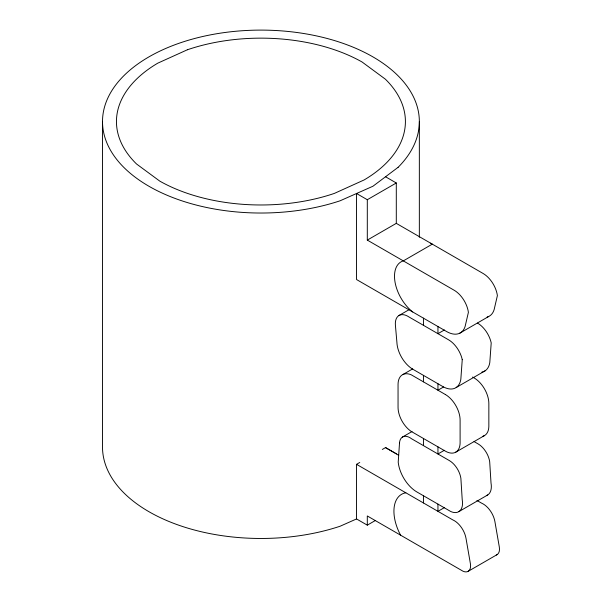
<?xml version="1.0" encoding="UTF-8"?>
<svg xmlns="http://www.w3.org/2000/svg" width="602" height="602" viewBox="0 0 602 602"><rect width="100%" height="100%" fill="white"/><g stroke="black" fill="none" stroke-linecap="round" stroke-linejoin="round"><path stroke-width="0.9" d="M367.303 199.713L367.303 240.1L454.164 290.247A20.423 11.792 60 0 1 468.401 312.333L465.12 326.45A27.338 15.787 60 0 1 446.639 331.551L356.542 279.539L356.542 193.505L367.303 199.713L396.297 182.978L396.297 223.357L483.158 273.511A20.423 11.792 60 0 1 497.387 295.597L494.114 309.706A27.338 15.787 60 0 1 487.123 317.073M367.303 240.1L396.297 223.357M398.9 315.553L409.36 309.511M444.389 329.964L437.947 333.681L437.947 326.532M459.717 333.222L488.711 316.486M403.099 374.414L412.679 368.891M443.531 386.996L437.947 390.224L437.947 383.745M456.181 387.522L485.144 370.802M402.422 437.075L412.024 431.529M375.355 520.504L367.303 525.155L356.542 518.947L356.542 464.33L359.763 462.471M382.315 449.453L385.536 447.595L396.297 453.803L385.536 447.595M444.321 450.304L437.947 453.991L437.947 446.857M455.624 452.245L484.362 435.652M444.374 507.621L437.947 511.331L437.947 504.115M458.897 511.602L487.703 494.972M468.236 571.29L497.139 554.6M356.542 518.947L340.138 526.216A158.424 91.466 0 0 1 102.506 447L102.506 121.566M385.536 176.762L396.297 182.978M472.585 377.04L474.06 377.89A20.904 12.07 60 0 1 488.847 403.784L488.847 426.494A20.912 12.07 60 0 1 482.917 436.239M474.06 441.575L478.116 443.922A16.653 9.617 60 0 1 489.689 461.689L491.014 482.985A18.602 10.738 60 0 1 486.326 495.619M476.957 500.473L481.615 503.159A17.052 9.843 60 0 1 494.912 521.625L499.306 546.962A11.95 6.9 60 0 1 496.259 555.014M356.542 464.33L452.712 519.85A17.052 9.843 60 0 1 466.001 538.316L470.395 563.653A11.95 6.9 60 0 1 462.991 571.2L367.303 515.959L367.303 525.155M396.214 453.855L398.652 455.262M423.439 318.157L423.439 325.306M423.439 375.362L423.439 381.849M423.439 438.482L423.439 445.608M423.439 495.739L423.439 502.956M419.346 121.566L419.346 237.256M412.663 311.934A31.394 18.12 60 0 1 395.1 282.488A31.394 18.12 60 0 1 403.31 260.892L432.304 244.149A20.919 12.078 60 0 0 430.385 243.193M400.593 535.178A36.918 21.311 60 0 1 405.831 492.79M477.536 323.093A20.107 11.611 60 0 1 491.209 342.929L489.802 362.494A25.886 14.945 60 0 1 481.878 372.119M399.525 442.891L398.215 462.178A26.654 15.389 60 0 0 416.908 491.969L450.717 511.489A18.602 10.738 60 0 0 462.208 499.615L460.884 478.319A16.653 9.617 60 0 0 449.31 460.553L411.655 438.813A14.877 8.594 60 0 0 399.525 442.891M462.246 359.65L460.839 379.215A25.886 14.945 60 0 1 442.771 386.529L412.942 369.304A22.695 13.109 60 0 1 396.899 342.297L395.409 325.253A17.909 10.339 60 0 1 408.924 316.93L448.573 339.814A20.107 11.611 60 0 1 462.246 359.65M398.125 167.296L372.947 186.236L340.138 200.775A158.424 91.466 0 0 1 104.914 137.444A158.424 91.466 0 0 1 288.441 31.492A158.424 91.466 0 0 1 398.125 167.296M187.448 49.74L157.754 63.172A144.48 83.415 0 0 0 136.534 163.985L159.786 181.127A144.48 83.415 0 0 0 334.411 193.385L364.105 179.96A144.48 83.415 0 0 0 385.325 79.14L362.073 61.998A144.48 83.415 0 0 0 187.448 49.74M445.322 394.483L411.256 374.813A21.439 12.379 60 0 0 398.05 384.55L398.05 407.351A20.235 11.679 60 0 0 411.256 431.446L445.322 451.116A20.912 12.07 60 0 0 460.101 443.087L460.101 420.377A20.904 12.07 60 0 0 445.322 394.483"/></g></svg>
